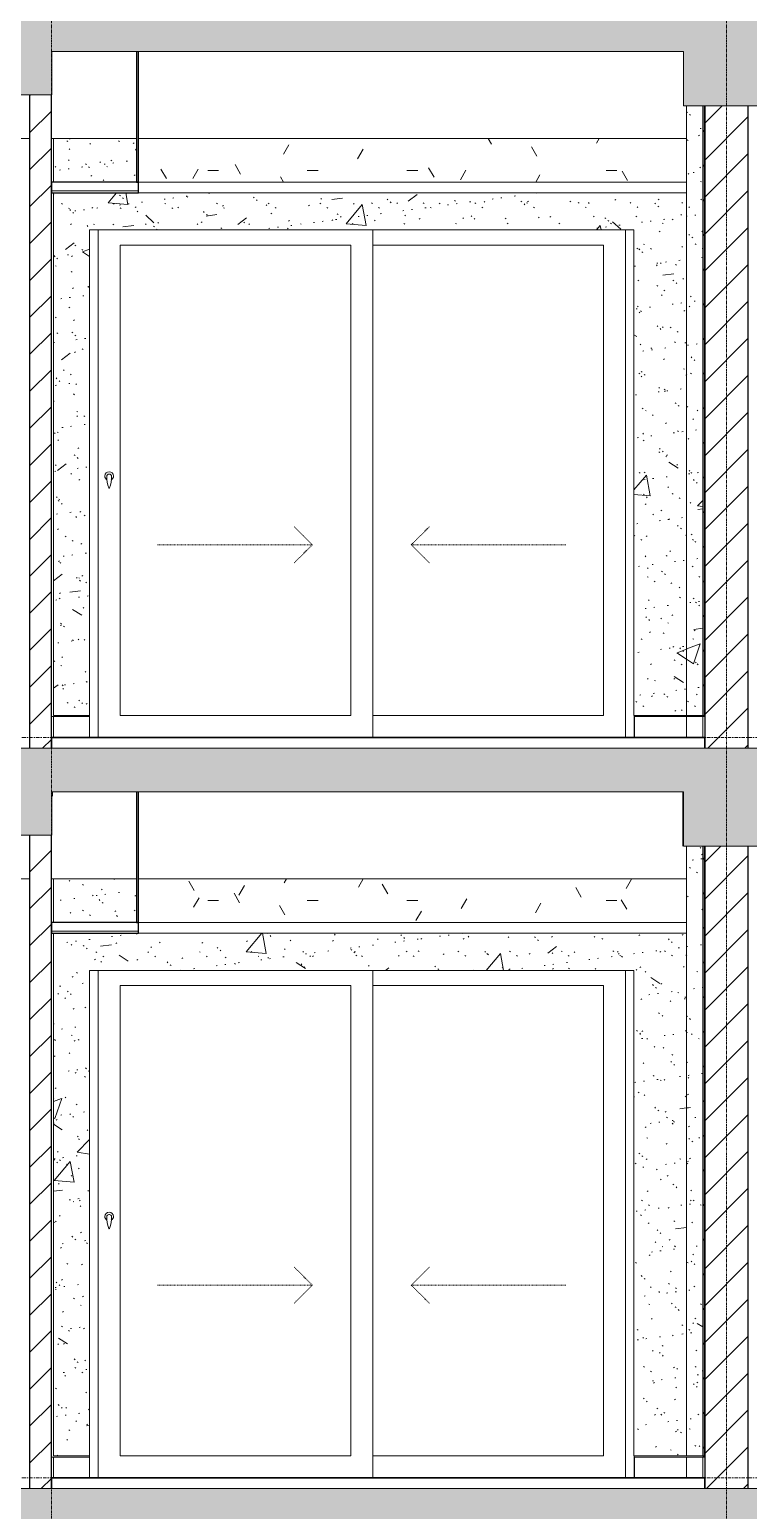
# Model space of a CAD drawing. Header units: millimetres. Extents: x -92143 to -2058, y -8802 to 35300.
# Drawn here: x -48537 to -45237, y 22450 to 29250 of the extents above; entities that cross this region are included whole.
import ezdxf

# ---------------------------------------------------------------- set-up
doc = ezdxf.new("R2010")
doc.units = ezdxf.units.MM
for name, pattern in [('Centre', [31.75, 6.35, -4.7625, 15.875, -4.7625]), ('Dash', [6.35, 3.175, -3.175]), ('Grid Line', [22.225, 12.7, -3.175, 3.175, -3.175])]:
    doc.linetypes.add(name, pattern=pattern)
for name, color, linetype, lineweight in [('0-1', 7, 'Continuous', 5), ('A-CLNG', 13, 'Continuous', 9), ('A-CLNG-1', 250, 'Continuous', 25), ('A-CLNG-2', 7, 'Continuous', 9), ('A-CLNG-PATT-3', 254, 'Continuous', 18), ('A-DETL-GENF-1', 7, 'Continuous', 9), ('A-DETL-THIN', 151, 'Continuous', 9), ('A-DOOR', 31, 'Continuous', 9), ('A-DOOR-FRAM', 31, 'Continuous', 9), ('A-DOOR-GLAZ', 31, 'Continuous', 9), ('A-DOOR-HDLN', 31, 'Dash', 18), ('A-FLOR-1', 10, 'Continuous', 35), ('A-FLOR-HRAL', 11, 'Continuous', 9), ('A-FLOR-HRAL-1', 253, 'Continuous', 18), ('A-FLOR-HRAL-2', 9, 'Continuous', 9), ('A-FLOR-LEVL-2', 51, 'Centre', 9), ('A-FLOR-PATT-1', 7, 'Continuous', 9), ('A-WALL-2', 250, 'Continuous', 25), ('A-WALL-3', 113, 'Continuous', 25), ('A-WALL-PATT-1', 7, 'Continuous', 9), ('A-WALL-PATT-2', 9, 'Continuous', 9), ('A-WALL-PATT-4', 111, 'Continuous', 9), ('I-WALL-1', 250, 'Continuous', 25), ('I-WALL-2', 7, 'Continuous', 9), ('S-BEAM-2', 7, 'Continuous', 9), ('S-BEAM-3', 10, 'Continuous', 35), ('S-GRID-1', 1, 'Grid Line', 9)]:
    doc.layers.add(name, color=color, linetype=linetype, lineweight=lineweight)
pattern_1 = [(45, (-51987.05, 14125), (-84.8528, 84.8528), [])]
pattern_2 = [(50, (-51987.05, 14125), (1093.104, -95.634), [114.3, -1257.3]), (355, (-51987, 14125), (-211.46, 1146.34), [91.44, -1005.84]), (100.451, (-51896, 14117), (881.656, 1050.7), [97.14, -1068.54]), (46.184, (-51987, 14429.8), (1626.47, -252.26), [171.45, -1885.95]), (96.636, (-51851.5, 14408.8), (1424.42, 1484.57), [145.71, -1602.81]), (351.184, (-51987, 14429.8), (1424.43, 1484.55), [137.16, -1508.76]), (21, (-51834.65, 14353.6), (909.686, -613.59), [114.3, -1257.3]), (326, (-51834.7, 14353.6), (370.81, 1105.13), [91.44, -1005.84]), (71.451, (-51758.8, 14302.5), (1280.5, 491.53), [97.14, -1068.54]), (37.5, (-51987.05, 14125), (18.531, 507.33), [50.292, -943.356, 50.292, -970.788, -1009.65]), (37.5, (-51987.05, 14125), (18.531, 507.33), [-2014.73, 50.29, -959.36]), (7.5, (-51987.05, 14125), (400.918, 601.084), [50.292, -531.876, 50.292, -920.496, -384.81]), (7.5, (-51987.05, 14125), (400.918, 601.084), [-1552.956, 50.292, -334.518]), (327.5, (-52326.9, 14125), (813.545, -34.374), [50.292, -330.708, 50.292, -1138.428, -1577.34]), (327.5, (-52326.9, 14125), (813.545, -34.374), [-1569.72, 50.29, -1527.05]), (317.5, (-52479.3, 14125), (888.775, 152.56), [50.292, -445.008, 50.292, -739.14, -1120.14]), (317.5, (-52479.3, 14125), (888.775, 152.56), [-1284.73, 50.29, -1069.85])]
pattern_3 = [(37.5, (-51987.05, 14125), (-4.7995, 146.8239), [5.029, -110.795, 5.029, -124.511, -123.825]), (37.5, (-51987.05, 14125), (-4.7995, 146.8239), [-245.364, 5.029, -118.796]), (7.5, (-51987.05, 14125), (134.8574, 215.0472), [5.029, -57.455, 5.029, -99.365, -40.005]), (7.5, (-51987.05, 14125), (134.8574, 215.0472), [-166.878, 5.029, -34.976]), (327.5, (-52080.78, 14125), (237.2978, 0.4316), [5.029, -33.071, 5.029, -132.131, -179.07]), (327.5, (-52080.78, 14125), (237.2978, 0.4316), [-175.26, 5.029, -174.041]), (317.5, (-52080.78, 14125), (229.067, 66.8792), [5.029, -14.021, 5.029, -84.887, -102.87]), (317.5, (-52080.78, 14125), (229.067, 66.8792), [-108.966, 5.029, -97.841])]
pattern_4 = [(45, (-51987.05, 14125), (-79.5495, 79.5495), [])]
pattern_5 = [(0, (-51987.05, 14125), (609.6, 152.4), [50.292, -406.908, 50.292, -406.908, -2438.4]), (0, (-51987.05, 14125), (609.6, 152.4), [-914.4, 50.292, -864.108, 50.292, -406.908, -1066.8]), (0, (-51987.05, 14125), (609.6, 152.4), [-2286, 50.292, -254.508, 50.292, -711.708]), (120, (-51758.45, 14201.2), (-436.7823, 451.7291), [50.292, -406.908, 50.292, -2845.308]), (120, (-51758.45, 14201.2), (-436.7823, 451.7291), [-507.492, -406.908, 50.292, -864.108, -1524]), (120, (-51758.45, 14201.2), (-436.7823, 451.7291), [-1828.8, 50.292, -406.908, 50.292, -1016.508]), (120, (-51758.45, 14201.2), (-436.7823, 451.7291), [-2336.292, -254.508, 50.292, -711.708]), (240, (-51682.25, 14506), (-172.8177, -604.1291), [50.292, -406.908, 50.292, -406.908, -2438.4]), (240, (-51682.25, 14506), (-172.8177, -604.1291), [-914.4, 50.292, -864.108, 50.292, -406.908, -1066.8]), (240, (-51682.25, 14506), (-172.8177, -604.1291), [-2286, 50.292, -254.508, 50.292, -711.708])]

# ---------------------------------------------------------------- blocks, each defined once
blk = doc.blocks.new('NCV_TKTC_KET CAU_rvt-1-TKCS_MẶT CẮT E')
at = {"layer": 'A-FLOR-PATT-1'}
h = blk.add_hatch(color=256, dxfattribs=at)
h.paths.add_polyline_path([(-48635.6, 25730), (-48635.6, 25750), (-50536.9, 25750), (-50536.9, 25730), (-48844.9, 25730)])
h.paths.add_polyline_path([(-75336.9, 25730), (-73236.9, 25730), (-73236.9, 25750), (-75336.9, 25750)])
h.paths.add_polyline_path([(-20336.9, 25730), (-20336.9, 25750), (-22235.3, 25750), (-22235.3, 25730), (-20484.2, 25730)])
h.paths.add_polyline_path([(-22435.3, 25730), (-22435.3, 25750), (-22438.4, 25750), (-22438.4, 25730)])
h.paths.add_polyline_path([(-48435.6, 25730), (-48433.3, 25730), (-48433.3, 25750), (-48435.6, 25750)])
h.paths.add_polyline_path([(-28536.9, 25730), (-28536.9, 25750), (-30435.3, 25750), (-30435.3, 25730), (-28807.5, 25730)])
h.paths.add_polyline_path([(-66936.9, 25730), (-65032.3, 25730), (-65032.3, 25750), (-66936.9, 25750)])
h.paths.add_polyline_path([(-30635.3, 25730), (-30635.3, 25750), (-30638.4, 25750), (-30638.4, 25730)])
h.paths.add_polyline_path([(-58736.9, 25730), (-56833.3, 25730), (-56833.3, 25750), (-58736.9, 25750)])
h.paths.add_polyline_path([(-40434.4, 25730), (-40434.4, 25750), (-42336.9, 25750), (-42336.9, 25730), (-40521.7, 25730)])
at = {"layer": 'A-FLOR-1'}
for p, q in [((-48435.6, 25730), (-48433.3, 25730)), ((-48433.3, 25730), (-48433.3, 25750))]:
    blk.add_line(p, q, dxfattribs=at)
at = {"layer": 'S-BEAM-2'}
for p, q in [((-48536.9, 28750), (-50436.9, 28750)), ((-48046.9, 28750), (-48436.9, 28750)), ((-45521.9, 28750), (-48036.9, 28750)), ((-48536.9, 25350), (-50436.9, 25350)), ((-48046.9, 25350), (-48436.9, 25350)), ((-45521.9, 25350), (-48036.9, 25350))]:
    blk.add_line(p, q, dxfattribs=at)
at = {"layer": 'S-BEAM-3'}
blk.add_line((-45536.9, 25750), (-45536.9, 25500), dxfattribs=at)
blk = doc.blocks.new('Railing - Railing-944352-TKCS_MẶT CẮT E')
at = {"layer": 'A-FLOR-HRAL-1'}
for p, q in [((-45436.9, 22695), (-45446.9, 22695)), ((-45446.9, 22695), (-45446.9, 22600)), ((-45436.9, 22600), (-45436.9, 22695)), ((-45446.9, 22600), (-45436.9, 22600))]:
    blk.add_line(p, q, dxfattribs=at)
at = {"layer": 'A-FLOR-HRAL-2'}
for p, q in [((-45760.3, 22600), (-45760.3, 22695)), ((-45760.3, 22695), (-45521.9, 22695)), ((-45521.9, 22600), (-45521.9, 22695)), ((-45521.9, 22695), (-45446.9, 22695))]:
    blk.add_line(p, q, dxfattribs=at)
blk = doc.blocks.new('Railing - Railing-915947-TKCS_MẶT CẮT E')
at = {"layer": 'A-FLOR-HRAL-2'}
for p, q in [((-48436.9, 5695), (-48426.9, 5695)), ((-48426.9, 5600), (-48426.9, 5695)), ((-48426.9, 5695), (-48262.4, 5695)), ((-48262.4, 5695), (-48262.4, 5600))]:
    blk.add_line(p, q, dxfattribs=at)
blk = doc.blocks.new('CL_01-VÁCH DỰNG THẠCH CAO CĂN HỘ LOẠI 1-5D6 - CL_01-VÁCH DỰNG THẠCH CAO CĂN HỘ LOẠI 1A-5-V62-TKCS_MẶT CẮT E')
at = {"layer": 'A-CLNG-PATT-3'}
h = blk.add_hatch(dxfattribs=at)
h.set_pattern_fill('FP_2', color=256, style=0, pattern_type=2)
h.set_pattern_definition(pattern_5)
h.paths.add_polyline_path([(-47611.8, 25150), (-45521.9, 25150), (-45521.9, 25350), (-48036.9, 25350), (-48036.9, 25150)])
at = {"layer": 'A-CLNG-1'}
for p, q in [((-48046.9, 25750), (-48046.9, 25150)), ((-48036.9, 25150), (-48036.9, 25750)), ((-48046.9, 25150), (-48036.9, 25150))]:
    blk.add_line(p, q, dxfattribs=at)
blk = doc.blocks.new('NCV_TKTC_TANG 6 - 8_rvt-1-TKCS_MẶT CẮT E')
at = {"layer": 'A-WALL-PATT-1'}
h = blk.add_hatch(dxfattribs=at)
h.set_pattern_fill('FP_5', color=256, style=0, pattern_type=2)
h.set_pattern_definition(pattern_4)
h.paths.add_polyline_path([(-45436.9, 22700), (-45436.9, 25500), (-45446.9, 25500), (-45446.9, 22700)])
at = {"layer": 'A-WALL-PATT-2'}
h = blk.add_hatch(dxfattribs=at)
h.set_pattern_fill('FP_1', color=256, style=0, pattern_type=2)
h.set_pattern_definition(pattern_1)
h.paths.add_polyline_path([(-48536.6, 22550), (-48436.9, 22550), (-48436.9, 25550), (-48536.9, 25550), (-48536.9, 22550)])
h = blk.add_hatch(dxfattribs=at)
h.set_pattern_fill('FP_7', color=256, style=0, pattern_type=2)
h.set_pattern_definition(pattern_2)
h.paths.add_polyline_path([(-45521.9, 22700), (-45511.9, 22700), (-45511.9, 25500), (-45521.9, 25500), (-45521.9, 23022.2)])
h = blk.add_hatch(dxfattribs=at)
h.set_pattern_fill('FP_6', color=256, style=0, pattern_type=2)
h.set_pattern_definition(pattern_3)
h.paths.add_polyline_path([(-45521.9, 22700), (-45511.9, 22700), (-45511.9, 25500), (-45521.9, 25500), (-45521.9, 23022.2)])
h = blk.add_hatch(dxfattribs=at)
h.set_pattern_fill('FP_7', color=256, style=0, pattern_type=2)
h.set_pattern_definition(pattern_2)
h.paths.add_polyline_path([(-45446.9, 22700), (-45446.9, 25500), (-45511.9, 25500), (-45511.9, 22700)])
h = blk.add_hatch(dxfattribs=at)
h.set_pattern_fill('FP_6', color=256, style=0, pattern_type=2)
h.set_pattern_definition(pattern_3)
h.paths.add_polyline_path([(-45446.9, 22700), (-45446.9, 25500), (-45511.9, 25500), (-45511.9, 22700)])
h = blk.add_hatch(dxfattribs=at)
h.set_pattern_fill('FP_7', color=256, style=0, pattern_type=2)
h.set_pattern_definition(pattern_2)
h.paths.add_polyline_path([(-48426.9, 22700), (-48262.4, 22700), (-48262.4, 24930), (-45762.4, 24930), (-45762.2, 22700), (-45521.9, 22700), (-45521.9, 25100), (-48426.9, 25100), (-48426.9, 23022.2)])
h.paths.add_polyline_path([(-48305, 25150), (-48046.9, 25150), (-48046.9, 25350), (-48426.9, 25350), (-48426.9, 25150)])
h = blk.add_hatch(dxfattribs=at)
h.set_pattern_fill('FP_6', color=256, style=0, pattern_type=2)
h.set_pattern_definition(pattern_3)
h.paths.add_polyline_path([(-48426.9, 22700), (-48262.4, 22700), (-48262.4, 24930), (-45762.4, 24930), (-45762.2, 22700), (-45521.9, 22700), (-45521.9, 25100), (-48426.9, 25100), (-48426.9, 23022.2)])
h.paths.add_polyline_path([(-48305, 25150), (-48046.9, 25150), (-48046.9, 25350), (-48426.9, 25350), (-48426.9, 25150)])
at = {"layer": 'A-CLNG-1'}
for p, q in [((-48036.9, 25150), (-48436.9, 25150)), ((-48436.9, 25150), (-48436.9, 25100)), ((-48436.9, 25100), (-48036.9, 25100)), ((-48036.9, 25100), (-48036.9, 25150))]:
    blk.add_line(p, q, dxfattribs=at)
at = {"layer": 'A-CLNG-2'}
for p, q in [((-48036.9, 25110), (-48436.9, 25110)), ((-48036.9, 25150), (-45521.9, 25150)), ((-45521.9, 25100), (-48036.9, 25100))]:
    blk.add_line(p, q, dxfattribs=at)
at = {"layer": 'A-FLOR-1'}
for p, q in [((-45436.9, 22600), (-48436.9, 22600)), ((-48436.9, 22600), (-48436.9, 22550)), ((-45436.9, 22550), (-45436.9, 22600))]:
    blk.add_line(p, q, dxfattribs=at)
at = {"layer": 'A-WALL-2'}
for p, q in [((-48536.9, 25550), (-48536.9, 22550)), ((-48436.9, 22550), (-48436.9, 25550))]:
    blk.add_line(p, q, dxfattribs=at)
at = {"layer": 'I-WALL-1'}
for p, q in [((-45446.9, 25500), (-45446.9, 22700)), ((-45436.9, 22700), (-45436.9, 25500)), ((-45446.9, 22700), (-45436.9, 22700))]:
    blk.add_line(p, q, dxfattribs=at)
at = {"layer": 'I-WALL-2'}
for p, q in [((-45521.9, 22700), (-45521.9, 25500)), ((-48426.9, 25350), (-48426.9, 25150)), ((-48426.9, 25100), (-48426.9, 22700)), ((-48262.4, 22700), (-48262.4, 24930)), ((-48262.4, 24930), (-45762.4, 24930)), ((-45762.4, 24930), (-45762.4, 22700)), ((-48426.9, 22700), (-48262.4, 22700)), ((-45762.4, 22700), (-45521.9, 22700)), ((-45511.9, 22700), (-45521.9, 22700)), ((-45511.9, 22700), (-45446.9, 22700))]:
    blk.add_line(p, q, dxfattribs=at)
at = {"layer": 'A-CLNG'}
blk.add_blockref('CL_01-VÁCH DỰNG THẠCH CAO CĂN HỘ LOẠI 1-5D6 - CL_01-VÁCH DỰNG THẠCH CAO CĂN HỘ LOẠI 1A-5-V62-TKCS_MẶT CẮT E', (0, 0), dxfattribs=at)
at = {"layer": 'A-FLOR-HRAL'}
for name, p in [('Railing - Railing-915947-TKCS_MẶT CẮT E', (0, 17000)), ('Railing - Railing-944352-TKCS_MẶT CẮT E', (0, 0))]:
    blk.add_blockref(name, p, dxfattribs=at)
blk = doc.blocks.new('CL_01-VÁCH DỰNG THẠCH CAO CĂN HỘ LOẠI 1-5D6 - CL_01-VÁCH DỰNG THẠCH CAO CĂN HỘ LOẠI 1A-5-V69-TKCS_MẶT CẮT E')
at = {"layer": 'A-CLNG-PATT-3'}
h = blk.add_hatch(dxfattribs=at)
h.set_pattern_fill('FP_2', color=256, style=0, pattern_type=2)
h.set_pattern_definition(pattern_5)
h.paths.add_polyline_path([(-47611.8, 28550), (-45521.9, 28550), (-45521.9, 28750), (-48036.9, 28750), (-48036.9, 28550)])
at = {"layer": 'A-CLNG-1'}
for p, q in [((-48046.9, 29150), (-48046.9, 28550)), ((-48036.9, 28550), (-48036.9, 29150)), ((-48046.9, 28550), (-48036.9, 28550))]:
    blk.add_line(p, q, dxfattribs=at)
blk = doc.blocks.new('NCV_TKTC_TANG 6 - 8_rvt-2-TKCS_MẶT CẮT E')
at = {"layer": 'A-WALL-PATT-1'}
h = blk.add_hatch(dxfattribs=at)
h.set_pattern_fill('FP_5', color=256, style=0, pattern_type=2)
h.set_pattern_definition(pattern_4)
h.paths.add_polyline_path([(-45446.9, 26100), (-45436.9, 26100), (-45436.9, 28900), (-45446.9, 28900), (-45446.9, 26674.6)])
at = {"layer": 'A-WALL-PATT-2'}
h = blk.add_hatch(dxfattribs=at)
h.set_pattern_fill('FP_1', color=256, style=0, pattern_type=2)
h.set_pattern_definition(pattern_1)
h.paths.add_polyline_path([(-48436.9, 25950), (-48436.9, 28950), (-48536.9, 28950), (-48536.6, 25950)])
h = blk.add_hatch(dxfattribs=at)
h.set_pattern_fill('FP_7', color=256, style=0, pattern_type=2)
h.set_pattern_definition(pattern_2)
h.paths.add_polyline_path([(-45521.9, 26100), (-45511.9, 26100), (-45511.9, 28900), (-45521.9, 28900), (-45521.9, 26674.6)])
h = blk.add_hatch(dxfattribs=at)
h.set_pattern_fill('FP_6', color=256, style=0, pattern_type=2)
h.set_pattern_definition(pattern_3)
h.paths.add_polyline_path([(-45521.9, 26100), (-45511.9, 26100), (-45511.9, 28900), (-45521.9, 28900), (-45521.9, 26674.6)])
h = blk.add_hatch(dxfattribs=at)
h.set_pattern_fill('FP_7', color=256, style=0, pattern_type=2)
h.set_pattern_definition(pattern_2)
h.paths.add_polyline_path([(-45446.9, 26100), (-45446.9, 28900), (-45511.9, 28900), (-45511.9, 26100)])
h = blk.add_hatch(dxfattribs=at)
h.set_pattern_fill('FP_6', color=256, style=0, pattern_type=2)
h.set_pattern_definition(pattern_3)
h.paths.add_polyline_path([(-45446.9, 26100), (-45446.9, 28900), (-45511.9, 28900), (-45511.9, 26100)])
h = blk.add_hatch(dxfattribs=at)
h.set_pattern_fill('FP_7', color=256, style=0, pattern_type=2)
h.set_pattern_definition(pattern_2)
h.paths.add_polyline_path([(-48426.9, 26100), (-48262.4, 26100), (-48262.4, 28330), (-45762.4, 28330), (-45762.2, 26100), (-45521.9, 26100), (-45521.9, 28500), (-48426.9, 28500), (-48426.9, 26674.6)])
h.paths.add_polyline_path([(-48046.9, 28550), (-48046.9, 28750), (-48426.9, 28750), (-48426.9, 28550), (-48305, 28550)])
h = blk.add_hatch(dxfattribs=at)
h.set_pattern_fill('FP_6', color=256, style=0, pattern_type=2)
h.set_pattern_definition(pattern_3)
h.paths.add_polyline_path([(-48426.9, 26100), (-48262.4, 26100), (-48262.4, 28330), (-45762.4, 28330), (-45762.2, 26100), (-45521.9, 26100), (-45521.9, 28500), (-48426.9, 28500), (-48426.9, 26674.6)])
h.paths.add_polyline_path([(-48046.9, 28550), (-48046.9, 28750), (-48426.9, 28750), (-48426.9, 28550), (-48305, 28550)])
at = {"layer": 'A-CLNG-1'}
for p, q in [((-48036.9, 28550), (-48436.9, 28550)), ((-48436.9, 28550), (-48436.9, 28500)), ((-48436.9, 28500), (-48036.9, 28500)), ((-48036.9, 28500), (-48036.9, 28550))]:
    blk.add_line(p, q, dxfattribs=at)
at = {"layer": 'A-CLNG-2'}
for p, q in [((-48036.9, 28510), (-48436.9, 28510)), ((-48036.9, 28550), (-45521.9, 28550)), ((-45521.9, 28500), (-48036.9, 28500))]:
    blk.add_line(p, q, dxfattribs=at)
at = {"layer": 'A-FLOR-1'}
for p, q in [((-45436.9, 26000), (-48436.9, 26000)), ((-48436.9, 26000), (-48436.9, 25950)), ((-45436.9, 25950), (-45436.9, 26000))]:
    blk.add_line(p, q, dxfattribs=at)
at = {"layer": 'A-WALL-2'}
for p, q in [((-48536.9, 28950), (-48536.9, 25950)), ((-48436.9, 25950), (-48436.9, 28950))]:
    blk.add_line(p, q, dxfattribs=at)
at = {"layer": 'I-WALL-1'}
for p, q in [((-45446.9, 28900), (-45446.9, 26100)), ((-45436.9, 26100), (-45436.9, 28900)), ((-45446.9, 26100), (-45436.9, 26100))]:
    blk.add_line(p, q, dxfattribs=at)
at = {"layer": 'I-WALL-2'}
for p, q in [((-45521.9, 26100), (-45521.9, 28900)), ((-48426.9, 28750), (-48426.9, 28550)), ((-48426.9, 28500), (-48426.9, 26100)), ((-48262.4, 26100), (-48262.4, 28330)), ((-48262.4, 28330), (-45762.4, 28330)), ((-45762.4, 28330), (-45762.4, 26100)), ((-48426.9, 26100), (-48262.4, 26100)), ((-45762.4, 26100), (-45521.9, 26100)), ((-45511.9, 26100), (-45521.9, 26100)), ((-45511.9, 26100), (-45446.9, 26100))]:
    blk.add_line(p, q, dxfattribs=at)
at = {"layer": 'A-CLNG'}
blk.add_blockref('CL_01-VÁCH DỰNG THẠCH CAO CĂN HỘ LOẠI 1-5D6 - CL_01-VÁCH DỰNG THẠCH CAO CĂN HỘ LOẠI 1A-5-V69-TKCS_MẶT CẮT E', (0, 0), dxfattribs=at)
at = {"layer": 'A-FLOR-HRAL'}
for name, p in [('Railing - Railing-915947-TKCS_MẶT CẮT E', (0, 20400)), ('Railing - Railing-944352-TKCS_MẶT CẮT E', (0, 3400))]:
    blk.add_blockref(name, p, dxfattribs=at)
blk = doc.blocks.new('DEG_02-DEG_03 - DEG_02-2500x2400mm-CỬA ĐI 02 CÁNH TRƯỢT-V77-TKCS_MẶT CẮT E')
at = {"layer": 'A-DOOR'}
for p, q in [((-46961.9, 5600), (-46961.9, 7930)), ((-48121.9, 5700), (-48121.9, 7860)), ((-48121.9, 7860), (-47061.9, 7860)), ((-47061.9, 7860), (-47061.9, 5700)), ((-47061.9, 5700), (-48121.9, 5700))]:
    blk.add_line(p, q, dxfattribs=at)
at = {"layer": 'A-DOOR', "flags": 128}
blk.add_lwpolyline([(-48170.4, 6808.7), (-48170.4, 6808.7), (-48170.4, 6808.7), (-48170.5, 6808.7), (-48170.5, 6808.7), (-48170.5, 6808.7), (-48170.5, 6808.7), (-48170.5, 6808.7), (-48170.5, 6808.7), (-48170.6, 6808.7), (-48170.6, 6808.7), (-48170.6, 6808.7), (-48170.6, 6808.7), (-48170.7, 6808.7), (-48170.7, 6808.7), (-48170.7, 6808.7), (-48170.8, 6808.7), (-48170.8, 6808.7), (-48170.8, 6808.7), (-48170.9, 6808.7), (-48170.9, 6808.7), (-48171, 6808.7), (-48171, 6808.7), (-48171.1, 6808.7), (-48171.1, 6808.7), (-48171.2, 6808.7), (-48171.2, 6808.7), (-48171.3, 6808.7), (-48171.3, 6808.7), (-48171.4, 6808.7), (-48171.4, 6808.7), (-48171.5, 6808.7), (-48171.6, 6808.7), (-48171.6, 6808.7), (-48171.7, 6808.7), (-48171.7, 6808.7), (-48171.8, 6808.7), (-48171.9, 6808.7), (-48171.9, 6808.7), (-48172, 6808.7), (-48172, 6808.7), (-48172.1, 6808.7), (-48172.2, 6808.7), (-48172.2, 6808.7), (-48172.3, 6808.7), (-48172.3, 6808.7), (-48172.4, 6808.7), (-48172.4, 6808.7), (-48172.5, 6808.7), (-48172.6, 6808.7), (-48172.6, 6808.7), (-48172.7, 6808.7), (-48172.7, 6808.7), (-48172.8, 6808.7), (-48172.8, 6808.7), (-48172.9, 6808.7), (-48172.9, 6808.7), (-48173, 6808.7), (-48173, 6808.7), (-48173, 6808.7), (-48173.1, 6808.7), (-48173.1, 6808.7), (-48173.2, 6808.7), (-48173.2, 6808.7), (-48173.2, 6808.7), (-48173.3, 6808.7), (-48173.3, 6808.7), (-48173.3, 6808.7), (-48173.3, 6808.7), (-48173.3, 6808.7), (-48173.4, 6808.7), (-48173.4, 6808.7), (-48173.4, 6808.7), (-48173.4, 6808.7), (-48173.4, 6808.7), (-48173.4, 6808.7), (-48173.4, 6808.7)], dxfattribs=at)
at = {"layer": 'A-DOOR'}
for centre, radius, start, end in [((-48171.9, 6800), 20, 0, 180), ((-48171.9, 6800), 20, 180, 240), ((-48173.4, 6799.2), 9.45, 90, 180), ((-48170.4, 6799.2), 9.45, 0, 90), ((-48171.9, 6800), 20, 300, 0), ((-48018.1, 6799.2), 164.8, 180, 199.13397), ((-48171.6, 6746), 2.34, 199.13397, 261.03098), ((-48172.3, 6746), 2.34, 278.96902, 340.86603), ((-48325.7, 6799.2), 164.8, 340.86603, 0)]:
    blk.add_arc(centre, radius, start, end, dxfattribs=at)
at = {"layer": 'A-DOOR-FRAM'}
for p, q in [((-48261.9, 7930), (-48261.9, 5600)), ((-48221.9, 5600), (-48221.9, 7930)), ((-45801.9, 5600), (-45801.9, 7930)), ((-45761.9, 5600), (-45761.9, 5700))]:
    blk.add_line(p, q, dxfattribs=at)
at = {"layer": 'A-DOOR-GLAZ'}
for p, q in [((-45901.9, 7860), (-46961.9, 7860)), ((-45901.9, 5700), (-45901.9, 7860)), ((-46961.9, 5700), (-45901.9, 5700))]:
    blk.add_line(p, q, dxfattribs=at)
at = {"layer": 'A-DOOR-HDLN'}
for p, q in [((-47239.2, 6484.2), (-47324, 6569.1)), ((-46784.7, 6484.2), (-46699.8, 6569.1)), ((-47949.2, 6484.2), (-47239.2, 6484.2)), ((-47239.2, 6484.2), (-47324, 6399.4)), ((-46784.7, 6484.2), (-46699.8, 6399.4)), ((-46074.7, 6484.2), (-46784.7, 6484.2))]:
    blk.add_line(p, q, dxfattribs=at)

msp = doc.modelspace()

# ---------------------------------------------------------------- hatches: boundary and pattern name
at = {"layer": 'A-DETL-GENF-1'}
h = msp.add_hatch(color=256, dxfattribs=at)
h.paths.add_polyline_path([(-17535.3, 28750), (-17236.9, 28750), (-17236.9, 29350), (-33860.3, 29350), (-33860.3, 28900), (-33460.3, 28900), (-33460.3, 29150), (-30635.3, 29150), (-30635.3, 28950), (-30435.3, 28950), (-30435.3, 29150), (-25735.7, 29150), (-25735.7, 28900), (-25335.7, 28900), (-25335.7, 29150), (-22435.3, 29150), (-22435.3, 28950), (-22235.3, 28950), (-22235.3, 29150), (-17535.3, 29150), (-17535.3, 29109.5)])
h.paths.add_polyline_path([(-77935.7, 28750), (-77935.7, 29150), (-73233.6, 29150), (-73233.6, 28950), (-73033.3, 28950), (-73033.3, 29150), (-70108.5, 29150), (-70108.5, 28900), (-69708.5, 28900), (-69708.5, 29150), (-65032.3, 29150), (-65032.3, 28950), (-64832.3, 28950), (-64832.3, 29150), (-61933.6, 29150), (-61933.6, 28900), (-61533.6, 28900), (-61533.6, 29150), (-56833.3, 29150), (-56833.3, 28950), (-56633.3, 28950), (-56633.3, 29150), (-53733.2, 29150), (-53733.2, 28900), (-53333.2, 28900), (-53333.2, 29150), (-48635.6, 29150), (-48635.6, 28950), (-48435.6, 28950), (-48435.6, 29150), (-45535.3, 29150), (-45535.3, 28900), (-45134.4, 28900), (-45134.4, 29150), (-40434.4, 29150), (-40434.4, 28950), (-40234.4, 28950), (-40234.4, 29150), (-37335.6, 29150), (-37335.6, 28900), (-36935.6, 28900), (-36935.6, 29350), (-78233.3, 29350), (-78233.3, 28750)])
for points in [[(-77935.7, 25350), (-77935.7, 25750), (-73233.6, 25750), (-73233.6, 25550), (-73033.3, 25550), (-73033.3, 25750), (-70108.5, 25750), (-70108.5, 25500), (-69708.5, 25500), (-69708.5, 25750), (-65032.3, 25750), (-65032.3, 25550), (-64832.3, 25550), (-64832.3, 25750), (-61933.6, 25750), (-61933.6, 25500), (-61533.6, 25500), (-61533.6, 25750), (-56833.3, 25750), (-56833.3, 25550), (-56633.3, 25550), (-56633.3, 25750), (-53733.2, 25750), (-53733.2, 25500), (-53333.2, 25500), (-53333.2, 25750), (-48635.6, 25750), (-48635.6, 25550), (-48435.6, 25550), (-48435.6, 25750), (-45535.3, 25750), (-45535.3, 25500), (-45134.4, 25500), (-45134.4, 25750), (-40434.4, 25750), (-40434.4, 25550), (-40234.4, 25550), (-40234.4, 25750), (-37436.9, 25750), (-37436.9, 25500), (-37037.4, 25500), (-37037.4, 25750), (-33860.3, 25750), (-33860.3, 25500), (-33436.9, 25500), (-33436.9, 25750), (-30635.3, 25750), (-30635.3, 25550), (-30435.3, 25550), (-30435.3, 25750), (-25735.7, 25750), (-25735.7, 25500), (-25335.7, 25500), (-25335.7, 25750), (-22435.3, 25750), (-22435.3, 25550), (-22235.3, 25550), (-22235.3, 25750), (-17535.3, 25750), (-17535.3, 25350), (-17236.9, 25350), (-17236.9, 25950), (-78233.3, 25950), (-78233.3, 25350)], [(-17236.9, 21950), (-17236.9, 22550), (-78233.3, 22550), (-78233.3, 21950), (-77935.7, 21950), (-77935.7, 22350), (-73233.6, 22350), (-73233.6, 22150), (-73033.3, 22150), (-73033.3, 22350), (-70108.5, 22350), (-70108.5, 22100), (-69708.5, 22100), (-69708.5, 22350), (-65032.3, 22350), (-65032.3, 22150), (-64832.3, 22150), (-64832.3, 22350), (-61933.6, 22350), (-61933.6, 22100), (-61533.6, 22100), (-61533.6, 22350), (-56833.3, 22350), (-56833.3, 22150), (-56633.3, 22150), (-56633.3, 22350), (-53733.2, 22350), (-53733.2, 22100), (-53333.2, 22100), (-53333.2, 22350), (-48635.6, 22350), (-48635.6, 22150), (-48435.6, 22150), (-48435.6, 22350), (-45535.3, 22350), (-45535.3, 22100), (-45134.4, 22100), (-45134.4, 22350), (-40434.4, 22350), (-40434.4, 22150), (-40234.4, 22150), (-40234.4, 22350), (-37436.9, 22350), (-37436.9, 22100), (-37037.4, 22100), (-37037.4, 22350), (-33860.3, 22350), (-33860.3, 22100), (-33436.9, 22100), (-33436.9, 22350), (-30635.3, 22350), (-30635.3, 22150), (-30435.3, 22150), (-30435.3, 22350), (-25735.7, 22350), (-25735.7, 22100), (-25335.7, 22100), (-25335.7, 22350), (-22435.3, 22350), (-22435.3, 22150), (-22235.3, 22150), (-22235.3, 22350), (-17535.3, 22350), (-17535.3, 21950)]]:
    msp.add_hatch(color=256, dxfattribs=at).paths.add_polyline_path(points)
at = {"layer": 'A-WALL-PATT-4'}
h = msp.add_hatch(dxfattribs=at)
h.set_pattern_fill('FP_1', color=256, style=0, pattern_type=2)
h.set_pattern_definition(pattern_1)
h.paths.add_polyline_path([(-45237.4, 25950), (-45237.4, 28900), (-45437.4, 28900), (-45437.4, 25950)])
h = msp.add_hatch(dxfattribs=at)
h.set_pattern_fill('FP_1', color=256, style=0, pattern_type=2)
h.set_pattern_definition(pattern_1)
h.paths.add_polyline_path([(-45237.4, 22550), (-45237.4, 25500), (-45437.4, 25500), (-45437.4, 22550)])

# ---------------------------------------------------------------- linework, layer by layer
at = {"layer": 'A-DETL-THIN'}
for p, q in [((-48435.6, 28950), (-48435.6, 29150)), ((-48435.6, 29150), (-45535.3, 29150)), ((-45535.3, 29150), (-45535.3, 28900)), ((-48635.6, 28950), (-48435.6, 28950)), ((-45535.3, 28900), (-45134.4, 28900)), ((-37037.4, 25950), (-78233.3, 25950)), ((-48435.6, 25550), (-48435.6, 25750)), ((-48435.6, 25750), (-45535.3, 25750)), ((-45535.3, 25750), (-45535.3, 25500)), ((-48635.6, 25550), (-48435.6, 25550)), ((-45535.3, 25500), (-45134.4, 25500)), ((-37037.4, 22550), (-78233.3, 22550))]:
    msp.add_line(p, q, dxfattribs=at)
at = {"layer": 'A-FLOR-LEVL-2'}
for p, q in [((-92142.8, 26000), (-5549.7, 26000)), ((-92142.8, 22600), (-5549.7, 22600))]:
    msp.add_line(p, q, dxfattribs=at)
at = {"layer": 'A-WALL-3'}
for p, q in [((-45437.4, 28900), (-45437.4, 25950)), ((-45237.4, 25950), (-45237.4, 28900)), ((-45437.4, 25500), (-45437.4, 22550)), ((-45237.4, 22550), (-45237.4, 25500))]:
    msp.add_line(p, q, dxfattribs=at)
at = {"layer": 'S-GRID-1'}
for p, q in [((-48436.9, -3701.5), (-48436.9, 30542.5)), ((-45336.9, -3701.5), (-45336.9, 30542.5))]:
    msp.add_line(p, q, dxfattribs=at)

# ---------------------------------------------------------------- block references
at = {"layer": '0-1'}
for name in ['NCV_TKTC_KET CAU_rvt-1-TKCS_MẶT CẮT E', 'NCV_TKTC_TANG 6 - 8_rvt-2-TKCS_MẶT CẮT E', 'NCV_TKTC_TANG 6 - 8_rvt-1-TKCS_MẶT CẮT E']:
    msp.add_blockref(name, (0, 0), dxfattribs=at)
at = {"layer": 'A-DOOR'}
for p in [(0, 20400), (0, 17000)]:
    msp.add_blockref('DEG_02-DEG_03 - DEG_02-2500x2400mm-CỬA ĐI 02 CÁNH TRƯỢT-V77-TKCS_MẶT CẮT E', p, dxfattribs=at)

doc.saveas('drawing.dxf')
